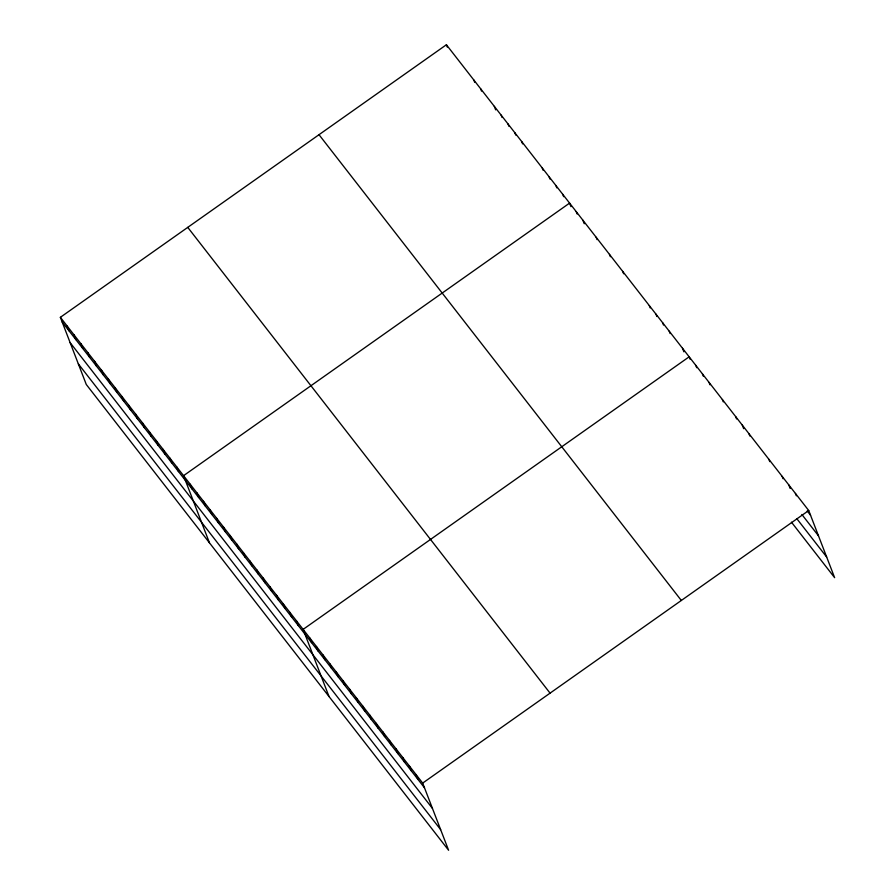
<?xml version="1.0" encoding="UTF-8"?>
<svg xmlns="http://www.w3.org/2000/svg" width="895" height="895" viewBox="0 0 895 895"><rect width="100%" height="100%" fill="white"/><g stroke="black" fill="none" stroke-linecap="round" stroke-linejoin="round"><path stroke-width="1.34" d="M60.368 317.322L422.675 783.091L448.596 850.25L86.278 384.481L60.368 317.322L446.404 44.75L808.722 510.519L834.632 577.678L791.46 522.177M422.675 783.091L808.722 510.519M807.223 510.967L810.546 515.24M801.886 514.502L818.489 535.848M796.796 518.653L826.689 557.07M319.012 134.697L681.33 600.467M187.76 227.375L550.067 693.144M62.191 322.043L424.498 787.813M70.134 342.651L432.453 808.42M78.324 363.873L440.642 829.643M795.431 493.436L796.349 495.796M788.797 484.9L790.162 488.446M782.152 476.364L783.058 478.724M768.861 459.28L769.778 461.641M748.936 433.661L749.853 436.022M742.291 425.125L743.667 428.671M735.656 416.589L736.563 418.95M722.366 399.506L723.283 401.866M709.086 382.433L709.992 384.794M702.441 373.897L703.358 376.258M695.795 365.35L696.713 367.711M690.067 359.175L689.161 356.814L303.114 629.386L329.024 696.545M682.516 348.278L683.881 351.813M669.225 331.195L670.142 333.555M662.591 322.659L663.497 325.019M655.946 314.123L656.852 316.483M649.3 305.575L650.217 307.936M622.73 271.42L623.647 273.78M609.45 254.348L610.356 256.708M596.159 237.264L597.077 239.625M582.88 220.192L584.245 223.728M576.235 211.645L577.152 214.017M570.965 206.655L569.589 203.109L183.553 475.681L209.464 542.84M562.754 194.316L563.66 196.676M555.907 185.511L556.813 187.872M549.06 176.718L549.977 179.078M542.225 167.924L543.131 170.285M521.684 141.522L522.602 143.882M514.849 132.728L515.755 135.089M508.002 123.935L508.908 126.296M501.155 115.131L502.073 117.491M494.308 106.337L495.685 109.872M480.626 88.739L481.532 91.1M473.779 79.946L474.697 82.306M446.404 44.75L447.321 47.111M416.03 774.544L417.853 779.265M409.395 766.008L411.219 770.729M402.75 757.472L404.574 762.193M396.105 748.925L397.928 753.657M389.459 740.389L391.283 745.11M382.825 731.853L384.649 736.574M376.18 723.317L378.003 728.038M369.534 714.769L371.358 719.502M362.9 706.233L364.712 710.954M356.255 697.697L358.078 702.418M349.609 689.161L351.433 693.882M342.964 680.614L344.788 685.335M336.33 672.078L338.142 676.799M329.684 663.542L331.508 668.263M323.039 654.995L324.863 659.727M316.394 646.458L318.217 651.18M309.759 637.922L311.583 642.644M296.469 620.839L298.292 625.571M289.823 612.303L291.647 617.024M283.189 603.767L285.013 608.488M276.544 595.231L278.367 599.952M269.898 586.684L271.722 591.405M263.253 578.148L265.077 582.869M256.619 569.612L258.442 574.333M249.973 561.075L251.797 565.797M243.328 552.528L245.152 557.249M236.694 543.992L238.506 548.713M230.049 535.456L231.872 540.177M223.403 526.909L225.227 531.641M216.758 518.373L218.581 523.094M210.124 509.837L211.947 514.558M203.478 501.301L205.302 506.022M196.833 492.753L198.656 497.486M190.187 484.217L192.011 488.938M176.707 466.877L178.53 471.609M169.86 458.083L171.683 462.804M163.024 449.29L164.837 454.011M156.177 440.485L158.001 445.207M149.331 431.692L151.154 436.413M142.484 422.887L144.308 427.62M135.648 414.094L137.461 418.815M128.802 405.301L130.625 410.022M121.955 396.496L123.778 401.217M115.108 387.703L116.932 392.424M108.273 378.898L110.096 383.631M101.426 370.105L103.249 374.826M94.579 361.311L96.403 366.033M87.744 352.507L89.556 357.228M80.897 343.714L82.72 348.435M74.05 334.909L75.874 339.641M67.203 326.116L69.027 330.837"/></g></svg>
